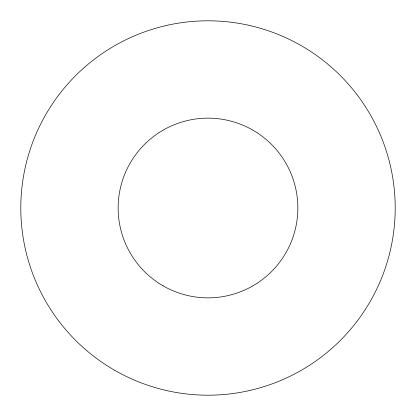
<?xml version="1.0" encoding="UTF-8"?>
<svg xmlns="http://www.w3.org/2000/svg" width="416" height="416" viewBox="0 0 416 416"><rect width="100%" height="100%" fill="white"/><g stroke="black" fill="none" stroke-linecap="round" stroke-linejoin="round"><path stroke-width="0.62" d="M114.4 370.12A187.2 187.2 0 0 0 395.2 208A187.2 187.2 0 0 0 114.4 45.88A187.2 187.2 0 0 0 114.4 370.12M163.072 285.818A89.856 89.856 0 0 0 297.856 208A89.856 89.856 0 0 0 163.072 130.182A89.856 89.856 0 0 0 163.072 285.818"/></g></svg>
